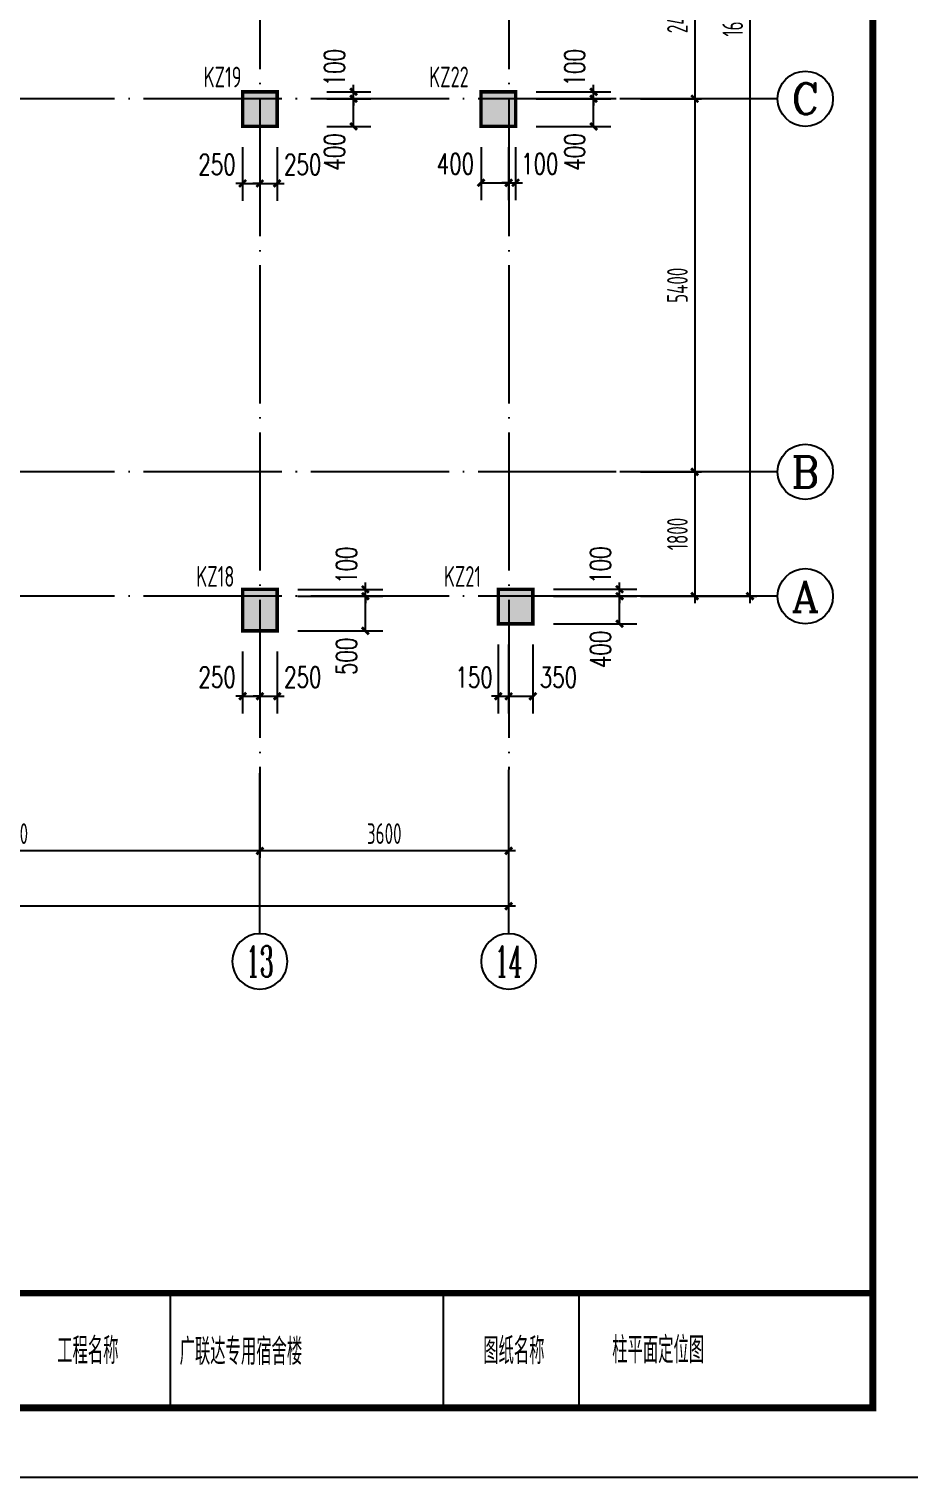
# Model space of a CAD drawing. Extents: x 127019 to 780419, y 327305 to 369305.
# Drawn here: x 292010 to 304744, y 327305 to 348264 of the extents above; entities that cross this region are included whole.
import ezdxf
from ezdxf.enums import TextEntityAlignment as Align

# ---------------------------------------------------------------- set-up
doc = ezdxf.new("R2010")
doc.units = 0
doc.header["$LTSCALE"] = 1000
doc.header["$MEASUREMENT"] = 0
doc.linetypes.add('CONTINOUS', pattern=[0])
doc.linetypes.add('DOTE', pattern=[2.42, 2, -0.2, 0.02, -0.2])
doc.layers.get('0').update_dxf_attribs({"linetype": 'CONTINUOUS'})
doc.layers.get('Defpoints').update_dxf_attribs({"linetype": 'CONTINUOUS'})
for name, color, linetype in [('2106', 2, 'CONTINUOUS'), ('AXIS_TEXT', 7, 'CONTINUOUS'), ('COLU', 7, 'CONTINUOUS'), ('COLUMN', 7, 'CONTINUOUS'), ('DIM', 3, 'CONTINUOUS'), ('DOTE', 8, 'DOTE'), ('PUB_DIM', 3, 'CONTINUOUS'), ('PUB_TITLE', 4, 'CONTINUOUS'), ('文字', 7, 'CONTINUOUS'), ('柱涂实', 54, 'CONTINUOUS'), ('柱编号', 7, 'CONTINUOUS')]:
    doc.layers.add(name, color=color, linetype=linetype)
doc.styles.add('_TCH_DIM_T3', font='SIMPLEX', dxfattribs={"width": 0.705882, "bigfont": 'GBCBIG'})
doc.styles.add('COMPLEX', font='COMPLEX.shx')
doc.styles.get("Standard").update_dxf_attribs({"font": 'gbxwxt.shx', "bigfont": 'gbhzfs.shx'})
doc.styles.add('TSSD_Dimension', font='gbxwxt.shx', dxfattribs={"width": 0.7, "bigfont": 'gbhzfs.shx'})
doc.styles.add('国标仿宋', font='SIMPLEX.shx', dxfattribs={"width": 0.75, "bigfont": 'gbhzfs.shx'})
doc.dimstyles.new('_TCH_ARCH&&100', dxfattribs={"dimtxt": 297.5, "dimasz": 100, "dimexe": 250, "dimexo": 300, "dimgap": 126.25, "dimtad": 1, "dimdec": 0, "dimzin": 0, "dimdsep": 46, "dimtxsty": '_TCH_DIM_T3', "dimblk": 'ARCHTICK', "dimcen": 0.09, "dimclrt": 7, "dimazin": 2, "dimtfac": 1, "dimtdec": 0, "dimtix": 1, "dimtmove": 2, "dimatfit": 3, "dimfxl": 0, "dimtolj": 1, "dimtzin": 0, "dimarcsym": 0})
doc.dimstyles.new('TSSD_100_100', dxfattribs={"dimtxt": 300, "dimasz": 100, "dimexe": 100, "dimexo": 250, "dimgap": 100, "dimtad": 1, "dimdec": 0, "dimzin": 0, "dimdsep": 46, "dimtxsty": 'TSSD_Dimension', "dimblk": 'ARCHTICK', "dimcen": 0, "dimdle": 100, "dimclrt": 7, "dimadec": 0, "dimazin": 0, "dimtfac": 1, "dimtdec": 0, "dimtix": 1, "dimtmove": 2, "dimatfit": 3, "dimfxl": 0, "dimtolj": 1, "dimtzin": 0, "dimarcsym": 0})

# ---------------------------------------------------------------- blocks, each defined once
blk = doc.blocks.new('_ArchTick')
at = {"color": 0, "linetype": 'ByBlock', "const_width": 0.4}
blk.add_lwpolyline([(-0.5, -0.5), (0.5, 0.5)], dxfattribs=at)
blk = doc.blocks.new('*D239')
at = {"layer": 'Defpoints', "color": 0, "transparency": 16777216}
for p in [(300609, 356854), (300609, 340054), (302443, 340054)]:
    blk.add_point(p, dxfattribs=at)
at = {"layer": 'DIM', "color": 0, "lineweight": -2, "transparency": 16777216}
for p, q in [((302443, 356954), (302443, 339954)), ((300859, 356854), (302543, 356854)), ((300859, 340054), (302543, 340054))]:
    blk.add_line(p, q, dxfattribs=at)
at = {"layer": 'DIM', "color": 0, "lineweight": -2, "transparency": 16777216, "xscale": 100, "yscale": 100, "zscale": 100}
for p, rotation in [((302443, 356854), 90), ((302443, 340054), 270)]:
    blk.add_blockref('_ArchTick', p, dxfattribs=dict(at, rotation=rotation))
at = {"layer": 'DIM', "color": 7, "transparency": 16777216, "insert": (302193, 348454), "char_height": 300, "attachment_point": 5, "rotation": 90, "style": 'TSSD_Dimension'}
blk.add_mtext('\\A1;16800', dxfattribs=at)
blk = doc.blocks.new('*D240')
at = {"layer": 'Defpoints', "color": 0, "transparency": 16777216}
for p in [(300609, 341854), (300609, 340054), (301643, 340054)]:
    blk.add_point(p, dxfattribs=at)
at = {"layer": 'DIM', "color": 0, "lineweight": -2, "transparency": 16777216}
for p, q in [((300859, 341854), (301743, 341854)), ((301643, 341954), (301643, 339954)), ((300859, 340054), (301743, 340054))]:
    blk.add_line(p, q, dxfattribs=at)
at = {"layer": 'DIM', "color": 0, "lineweight": -2, "transparency": 16777216, "xscale": 100, "yscale": 100, "zscale": 100}
for p, rotation in [((301643, 341854), 90), ((301643, 340054), 270)]:
    blk.add_blockref('_ArchTick', p, dxfattribs=dict(at, rotation=rotation))
at = {"layer": 'DIM', "color": 7, "transparency": 16777216, "insert": (301393, 340954), "char_height": 300, "attachment_point": 5, "rotation": 90, "style": 'TSSD_Dimension'}
blk.add_mtext('\\A1;1800', dxfattribs=at)
blk = doc.blocks.new('*D241')
at = {"layer": 'Defpoints', "color": 0, "transparency": 16777216}
for p in [(300609, 347254), (300609, 341854), (301643, 341854)]:
    blk.add_point(p, dxfattribs=at)
at = {"layer": 'DIM', "color": 0, "lineweight": -2, "transparency": 16777216}
for p, q in [((301643, 347354), (301643, 341754)), ((300859, 347254), (301743, 347254)), ((300859, 341854), (301743, 341854))]:
    blk.add_line(p, q, dxfattribs=at)
at = {"layer": 'DIM', "color": 0, "lineweight": -2, "transparency": 16777216, "xscale": 100, "yscale": 100, "zscale": 100}
for p, rotation in [((301643, 347254), 90), ((301643, 341854), 270)]:
    blk.add_blockref('_ArchTick', p, dxfattribs=dict(at, rotation=rotation))
at = {"layer": 'DIM', "color": 7, "transparency": 16777216, "insert": (301393, 344554), "char_height": 300, "attachment_point": 5, "rotation": 90, "style": 'TSSD_Dimension'}
blk.add_mtext('\\A1;5400', dxfattribs=at)
blk = doc.blocks.new('*D242')
at = {"layer": 'Defpoints', "color": 0, "transparency": 16777216}
for p in [(300609, 349654), (300609, 347254), (301643, 347254)]:
    blk.add_point(p, dxfattribs=at)
at = {"layer": 'DIM', "color": 0, "lineweight": -2, "transparency": 16777216}
for p, q in [((300859, 349654), (301743, 349654)), ((301643, 349754), (301643, 347154)), ((300859, 347254), (301743, 347254))]:
    blk.add_line(p, q, dxfattribs=at)
at = {"layer": 'DIM', "color": 0, "lineweight": -2, "transparency": 16777216, "xscale": 100, "yscale": 100, "zscale": 100}
for p, rotation in [((301643, 349654), 90), ((301643, 347254), 270)]:
    blk.add_blockref('_ArchTick', p, dxfattribs=dict(at, rotation=rotation))
at = {"layer": 'DIM', "color": 7, "transparency": 16777216, "insert": (301393, 348454), "char_height": 300, "attachment_point": 5, "rotation": 90, "style": 'TSSD_Dimension'}
blk.add_mtext('\\A1;2400', dxfattribs=at)
blk = doc.blocks.new('_axiso')
blk.add_circle((0, 0), 0.5)
at = {"layer": 'AXIS_TEXT', "style": 'COMPLEX', "width": 1.041667}
blk.add_attdef('A', text='', height=0.56, dxfattribs=at).set_placement((-0.25, -0.28), (0.25, -0.28), align=Align.FIT)
blk = doc.blocks.new('*D246')
at = {"layer": 'Defpoints', "color": 0, "transparency": 16777216}
for p in [(295351, 337793), (298951, 337793), (295351, 336368)]:
    blk.add_point(p, dxfattribs=at)
at = {"layer": 'DIM', "color": 0, "lineweight": -2, "transparency": 16777216}
for p, q in [((295351, 337543), (295351, 336268)), ((298951, 337543), (298951, 336268)), ((299051, 336368), (295251, 336368))]:
    blk.add_line(p, q, dxfattribs=at)
at = {"layer": 'DIM', "color": 0, "lineweight": -2, "transparency": 16777216, "xscale": 100, "yscale": 100, "zscale": 100, "rotation": 180}
blk.add_blockref('_ArchTick', (295351, 336368), dxfattribs=at)
at = {"layer": 'DIM', "color": 0, "lineweight": -2, "transparency": 16777216, "xscale": 100, "yscale": 100, "zscale": 100}
blk.add_blockref('_ArchTick', (298951, 336368), dxfattribs=at)
at = {"layer": 'DIM', "color": 7, "transparency": 16777216, "insert": (297151, 336618), "char_height": 300, "attachment_point": 5, "style": 'TSSD_Dimension'}
blk.add_mtext('\\A1;3600', dxfattribs=at)
blk = doc.blocks.new('*D263')
at = {"layer": 'Defpoints', "color": 0, "transparency": 16777216}
for p in [(252151, 337793), (298951, 337793), (252151, 335568)]:
    blk.add_point(p, dxfattribs=at)
at = {"layer": 'DIM', "color": 0, "lineweight": -2, "transparency": 16777216}
for p, q in [((252151, 337543), (252151, 335468)), ((298951, 337543), (298951, 335468)), ((299051, 335568), (252051, 335568))]:
    blk.add_line(p, q, dxfattribs=at)
at = {"layer": 'DIM', "color": 0, "lineweight": -2, "transparency": 16777216, "xscale": 100, "yscale": 100, "zscale": 100, "rotation": 180.0000000000003}
blk.add_blockref('_ArchTick', (252151, 335568), dxfattribs=at)
at = {"layer": 'DIM', "color": 0, "lineweight": -2, "transparency": 16777216, "xscale": 100, "yscale": 100, "zscale": 100}
blk.add_blockref('_ArchTick', (298951, 335568), dxfattribs=at)
at = {"layer": 'DIM', "color": 7, "transparency": 16777216, "insert": (275551, 335818), "char_height": 300, "attachment_point": 5, "style": 'TSSD_Dimension'}
blk.add_mtext('\\A1;46800', dxfattribs=at)
blk = doc.blocks.new('*D269')
at = {"layer": 'Defpoints', "color": 0, "transparency": 16777216}
for p in [(288151, 337793), (295351, 337793), (288151, 336368)]:
    blk.add_point(p, dxfattribs=at)
at = {"layer": 'DIM', "color": 0, "lineweight": -2, "transparency": 16777216}
for p, q in [((288151, 337543), (288151, 336268)), ((295351, 337543), (295351, 336268)), ((295451, 336368), (288051, 336368))]:
    blk.add_line(p, q, dxfattribs=at)
at = {"layer": 'DIM', "color": 0, "lineweight": -2, "transparency": 16777216, "xscale": 100, "yscale": 100, "zscale": 100, "rotation": 180}
blk.add_blockref('_ArchTick', (288151, 336368), dxfattribs=at)
at = {"layer": 'DIM', "color": 0, "lineweight": -2, "transparency": 16777216, "xscale": 100, "yscale": 100, "zscale": 100}
blk.add_blockref('_ArchTick', (295351, 336368), dxfattribs=at)
at = {"layer": 'DIM', "color": 7, "transparency": 16777216, "insert": (291751, 336618), "char_height": 300, "attachment_point": 5, "style": 'TSSD_Dimension'}
blk.add_mtext('\\A1;7200', dxfattribs=at)
blk = doc.blocks.new('A$C5E704440')
at = {"layer": '2106', "color": 8}
for points in [[(43450, -9500), (42950, -9500), (43450, -10000), (42950, -10000)], [(46900, -9500), (46400, -9500), (46900, -10000), (46400, -10000)], [(43450, -16700), (42950, -16700), (43450, -17300), (42950, -17300)], [(47150, -16700), (46650, -16700), (47150, -17200), (46650, -17200)]]:
    blk.add_solid(points, dxfattribs=at)
at = {"layer": 'COLUMN'}
for points in [[(42950, -10000), (43450, -10000), (43450, -9500), (42950, -9500)], [(46400, -10000), (46900, -10000), (46900, -9500), (46400, -9500)], [(43450, -17300), (42950, -17300), (42950, -16700), (43450, -16700)], [(47150, -17200), (46650, -17200), (46650, -16700), (47150, -16700)]]:
    blk.add_lwpolyline(points, close=True, dxfattribs=at)
blk = doc.blocks.new('*D628')
at = {"layer": 'Defpoints', "color": 0, "linetype": 'CONTINOUS', "transparency": 16777216}
for p in [(299301, 340054), (300556, 340054), (299301, 339654)]:
    blk.add_point(p, dxfattribs=at)
at = {"layer": 'PUB_DIM', "color": 0, "linetype": 'CONTINOUS', "lineweight": -2, "transparency": 16777216}
for p, q in [((299601, 340054), (300806, 340054)), ((300556, 339654), (300556, 340054)), ((299601, 339654), (300806, 339654))]:
    blk.add_line(p, q, dxfattribs=at)
at = {"layer": 'PUB_DIM', "color": 0, "linetype": 'CONTINOUS', "lineweight": -2, "transparency": 16777216, "xscale": 100, "yscale": 100, "zscale": 100}
for p, rotation in [((300556, 340054), 90), ((300556, 339654), 270)]:
    blk.add_blockref('_ArchTick', p, dxfattribs=dict(at, rotation=rotation))
at = {"layer": 'PUB_DIM', "color": 7, "linetype": 'CONTINOUS', "transparency": 16777216, "insert": (300281, 339284), "char_height": 297.5, "attachment_point": 5, "rotation": 90, "style": '_TCH_DIM_T3'}
blk.add_mtext('\\A1;400', dxfattribs=at)
blk = doc.blocks.new('*D629')
at = {"layer": 'Defpoints', "color": 0, "linetype": 'CONTINOUS', "transparency": 16777216}
for p in [(299301, 340154), (299301, 340054), (300556, 340154)]:
    blk.add_point(p, dxfattribs=at)
at = {"layer": 'PUB_DIM', "color": 0, "linetype": 'CONTINOUS', "lineweight": -2, "transparency": 16777216}
for p, q in [((300556, 340154), (300556, 340254)), ((299601, 340154), (300806, 340154)), ((299601, 340054), (300806, 340054)), ((300556, 340054), (300556, 340154)), ((300556, 340054), (300556, 339954))]:
    blk.add_line(p, q, dxfattribs=at)
at = {"layer": 'PUB_DIM', "color": 0, "linetype": 'CONTINOUS', "lineweight": -2, "transparency": 16777216, "xscale": 100, "yscale": 100, "zscale": 100}
for p, rotation in [((300556, 340154), 270), ((300556, 340054), 90)]:
    blk.add_blockref('_ArchTick', p, dxfattribs=dict(at, rotation=rotation))
at = {"layer": 'PUB_DIM', "color": 7, "linetype": 'CONTINOUS', "transparency": 16777216, "insert": (300281, 340504), "char_height": 297.5, "attachment_point": 5, "rotation": 90, "style": '_TCH_DIM_T3'}
blk.add_mtext('\\A1;100', dxfattribs=at)
blk = doc.blocks.new('*D630')
at = {"layer": 'Defpoints', "color": 0, "linetype": 'CONTINOUS', "transparency": 16777216}
for p in [(298951, 339654), (299301, 339654), (299301, 338605)]:
    blk.add_point(p, dxfattribs=at)
at = {"layer": 'PUB_DIM', "color": 0, "linetype": 'CONTINOUS', "lineweight": -2, "transparency": 16777216}
for p, q in [((298951, 339354), (298951, 338355)), ((299301, 339354), (299301, 338355)), ((298951, 338605), (299301, 338605))]:
    blk.add_line(p, q, dxfattribs=at)
at = {"layer": 'PUB_DIM', "color": 0, "linetype": 'CONTINOUS', "lineweight": -2, "transparency": 16777216, "xscale": 100, "yscale": 100, "zscale": 100, "rotation": 180}
blk.add_blockref('_ArchTick', (298951, 338605), dxfattribs=at)
at = {"layer": 'PUB_DIM', "color": 0, "linetype": 'CONTINOUS', "lineweight": -2, "transparency": 16777216, "xscale": 100, "yscale": 100, "zscale": 100}
blk.add_blockref('_ArchTick', (299301, 338605), dxfattribs=at)
at = {"layer": 'PUB_DIM', "color": 7, "linetype": 'CONTINOUS', "transparency": 16777216, "insert": (299671, 338880), "char_height": 297.5, "attachment_point": 5, "style": '_TCH_DIM_T3'}
blk.add_mtext('\\A1;350', dxfattribs=at)
blk = doc.blocks.new('*D631')
at = {"layer": 'Defpoints', "color": 0, "linetype": 'CONTINOUS', "transparency": 16777216}
for p in [(298801, 339654), (298951, 339654), (298951, 338605)]:
    blk.add_point(p, dxfattribs=at)
at = {"layer": 'PUB_DIM', "color": 0, "linetype": 'CONTINOUS', "lineweight": -2, "transparency": 16777216}
for p, q in [((298801, 339354), (298801, 338355)), ((298951, 339354), (298951, 338355)), ((298801, 338605), (298701, 338605)), ((298801, 338605), (298951, 338605)), ((298951, 338605), (299051, 338605))]:
    blk.add_line(p, q, dxfattribs=at)
at = {"layer": 'PUB_DIM', "color": 0, "linetype": 'CONTINOUS', "lineweight": -2, "transparency": 16777216, "xscale": 100, "yscale": 100, "zscale": 100}
blk.add_blockref('_ArchTick', (298801, 338605), dxfattribs=at)
at = {"layer": 'PUB_DIM', "color": 0, "linetype": 'CONTINOUS', "lineweight": -2, "transparency": 16777216, "xscale": 100, "yscale": 100, "zscale": 100, "rotation": 180}
blk.add_blockref('_ArchTick', (298951, 338605), dxfattribs=at)
at = {"layer": 'PUB_DIM', "color": 7, "linetype": 'CONTINOUS', "transparency": 16777216, "insert": (298451, 338880), "char_height": 297.5, "attachment_point": 5, "style": '_TCH_DIM_T3'}
blk.add_mtext('\\A1;150', dxfattribs=at)
blk = doc.blocks.new('*D632')
at = {"layer": 'Defpoints', "color": 0, "linetype": 'CONTINOUS', "transparency": 16777216}
for p in [(295602, 340154), (295602, 340054), (296878, 340153)]:
    blk.add_point(p, dxfattribs=at)
at = {"layer": 'PUB_DIM', "color": 0, "linetype": 'CONTINOUS', "lineweight": -2, "transparency": 16777216}
for p, q in [((296878, 340153), (296878, 340253)), ((295902, 340153), (297128, 340153)), ((295902, 340053), (297128, 340053)), ((296878, 340053), (296878, 340153)), ((296878, 340053), (296878, 339953))]:
    blk.add_line(p, q, dxfattribs=at)
at = {"layer": 'PUB_DIM', "color": 0, "linetype": 'CONTINOUS', "lineweight": -2, "transparency": 16777216, "xscale": 100, "yscale": 100, "zscale": 100}
for p, rotation in [((296878, 340153), 269.9638937365683), ((296878, 340053), 89.96389373656834)]:
    blk.add_blockref('_ArchTick', p, dxfattribs=dict(at, rotation=rotation))
at = {"layer": 'PUB_DIM', "color": 7, "linetype": 'CONTINOUS', "transparency": 16777216, "insert": (296604, 340503), "char_height": 297.5, "attachment_point": 5, "rotation": 89.9639, "style": '_TCH_DIM_T3'}
blk.add_mtext('\\A1;100', dxfattribs=at)
blk = doc.blocks.new('*D633')
at = {"layer": 'Defpoints', "color": 0, "linetype": 'CONTINOUS', "transparency": 16777216}
for p in [(295602, 340054), (296878, 340053), (295601, 339554)]:
    blk.add_point(p, dxfattribs=at)
at = {"layer": 'PUB_DIM', "color": 0, "linetype": 'CONTINOUS', "lineweight": -2, "transparency": 16777216}
for p, q in [((295902, 340053), (297128, 340053)), ((296878, 339553), (296878, 340053)), ((295901, 339553), (297128, 339553))]:
    blk.add_line(p, q, dxfattribs=at)
at = {"layer": 'PUB_DIM', "color": 0, "linetype": 'CONTINOUS', "lineweight": -2, "transparency": 16777216, "xscale": 100, "yscale": 100, "zscale": 100}
for p, rotation in [((296878, 340053), 89.96389373658486), ((296878, 339553), 269.9638937365849)]:
    blk.add_blockref('_ArchTick', p, dxfattribs=dict(at, rotation=rotation))
at = {"layer": 'PUB_DIM', "color": 7, "linetype": 'CONTINOUS', "transparency": 16777216, "insert": (296603, 339183), "char_height": 297.5, "attachment_point": 5, "rotation": 89.9639, "style": '_TCH_DIM_T3'}
blk.add_mtext('\\A1;500', dxfattribs=at)
blk = doc.blocks.new('*D634')
at = {"layer": 'Defpoints', "color": 0, "linetype": 'CONTINOUS', "transparency": 16777216}
for p in [(295352, 339554), (295602, 339554), (295602, 338607)]:
    blk.add_point(p, dxfattribs=at)
at = {"layer": 'PUB_DIM', "color": 0, "linetype": 'CONTINOUS', "lineweight": -2, "transparency": 16777216}
for p, q in [((295352, 339254), (295352, 338357)), ((295602, 339254), (295602, 338357)), ((295352, 338607), (295252, 338607)), ((295352, 338607), (295602, 338607)), ((295602, 338607), (295702, 338607))]:
    blk.add_line(p, q, dxfattribs=at)
at = {"layer": 'PUB_DIM', "color": 0, "linetype": 'CONTINOUS', "lineweight": -2, "transparency": 16777216, "xscale": 100, "yscale": 100, "zscale": 100}
blk.add_blockref('_ArchTick', (295352, 338607), dxfattribs=at)
at = {"layer": 'PUB_DIM', "color": 0, "linetype": 'CONTINOUS', "lineweight": -2, "transparency": 16777216, "xscale": 100, "yscale": 100, "zscale": 100, "rotation": 180}
blk.add_blockref('_ArchTick', (295602, 338607), dxfattribs=at)
at = {"layer": 'PUB_DIM', "color": 7, "linetype": 'CONTINOUS', "transparency": 16777216, "insert": (295972, 338882), "char_height": 297.5, "attachment_point": 5, "style": '_TCH_DIM_T3'}
blk.add_mtext('\\A1;250', dxfattribs=at)
blk = doc.blocks.new('*D635')
at = {"layer": 'Defpoints', "color": 0, "linetype": 'CONTINOUS', "transparency": 16777216}
for p in [(295102, 339554), (295352, 339554), (295352, 338607)]:
    blk.add_point(p, dxfattribs=at)
at = {"layer": 'PUB_DIM', "color": 0, "linetype": 'CONTINOUS', "lineweight": -2, "transparency": 16777216}
for p, q in [((295102, 339254), (295102, 338357)), ((295352, 339254), (295352, 338357)), ((295102, 338607), (295002, 338607)), ((295102, 338607), (295352, 338607)), ((295352, 338607), (295452, 338607))]:
    blk.add_line(p, q, dxfattribs=at)
at = {"layer": 'PUB_DIM', "color": 0, "linetype": 'CONTINOUS', "lineweight": -2, "transparency": 16777216, "xscale": 100, "yscale": 100, "zscale": 100}
blk.add_blockref('_ArchTick', (295102, 338607), dxfattribs=at)
at = {"layer": 'PUB_DIM', "color": 0, "linetype": 'CONTINOUS', "lineweight": -2, "transparency": 16777216, "xscale": 100, "yscale": 100, "zscale": 100, "rotation": 180}
blk.add_blockref('_ArchTick', (295352, 338607), dxfattribs=at)
at = {"layer": 'PUB_DIM', "color": 7, "linetype": 'CONTINOUS', "transparency": 16777216, "insert": (294732, 338882), "char_height": 297.5, "attachment_point": 5, "style": '_TCH_DIM_T3'}
blk.add_mtext('\\A1;250', dxfattribs=at)
blk = doc.blocks.new('*D660')
at = {"layer": 'Defpoints', "color": 0, "linetype": 'CONTINOUS', "transparency": 16777216}
for p in [(299051, 347254), (300181, 347254), (299051, 346853)]:
    blk.add_point(p, dxfattribs=at)
at = {"layer": 'PUB_DIM', "color": 0, "linetype": 'CONTINOUS', "lineweight": -2, "transparency": 16777216}
for p, q in [((299351, 347254), (300431, 347254)), ((300181, 346853), (300181, 347254)), ((299351, 346853), (300431, 346853))]:
    blk.add_line(p, q, dxfattribs=at)
at = {"layer": 'PUB_DIM', "color": 0, "linetype": 'CONTINOUS', "lineweight": -2, "transparency": 16777216, "xscale": 100, "yscale": 100, "zscale": 100}
for p, rotation in [((300181, 347254), 90), ((300181, 346853), 270)]:
    blk.add_blockref('_ArchTick', p, dxfattribs=dict(at, rotation=rotation))
at = {"layer": 'PUB_DIM', "color": 7, "linetype": 'CONTINOUS', "transparency": 16777216, "insert": (299906, 346483), "char_height": 297.5, "attachment_point": 5, "rotation": 90, "style": '_TCH_DIM_T3'}
blk.add_mtext('\\A1;400', dxfattribs=at)
blk = doc.blocks.new('*D661')
at = {"layer": 'Defpoints', "color": 0, "linetype": 'CONTINOUS', "transparency": 16777216}
for p in [(299051, 347353), (300181, 347353), (299051, 347254)]:
    blk.add_point(p, dxfattribs=at)
at = {"layer": 'PUB_DIM', "color": 0, "linetype": 'CONTINOUS', "lineweight": -2, "transparency": 16777216}
for p, q in [((299351, 347353), (300431, 347353)), ((300181, 347353), (300181, 347453)), ((300181, 347254), (300181, 347353)), ((299351, 347254), (300431, 347254)), ((300181, 347254), (300181, 347154))]:
    blk.add_line(p, q, dxfattribs=at)
at = {"layer": 'PUB_DIM', "color": 0, "linetype": 'CONTINOUS', "lineweight": -2, "transparency": 16777216, "xscale": 100, "yscale": 100, "zscale": 100}
for p, rotation in [((300181, 347353), 270), ((300181, 347254), 90)]:
    blk.add_blockref('_ArchTick', p, dxfattribs=dict(at, rotation=rotation))
at = {"layer": 'PUB_DIM', "color": 7, "linetype": 'CONTINOUS', "transparency": 16777216, "insert": (299906, 347703), "char_height": 297.5, "attachment_point": 5, "rotation": 90, "style": '_TCH_DIM_T3'}
blk.add_mtext('\\A1;100', dxfattribs=at)
blk = doc.blocks.new('*D662')
at = {"layer": 'Defpoints', "color": 0, "linetype": 'CONTINOUS', "transparency": 16777216}
for p in [(298951, 346853), (299051, 346853), (299051, 346038)]:
    blk.add_point(p, dxfattribs=at)
at = {"layer": 'PUB_DIM', "color": 0, "linetype": 'CONTINOUS', "lineweight": -2, "transparency": 16777216}
for p, q in [((298951, 346553), (298951, 345788)), ((299051, 346553), (299051, 345788)), ((298951, 346038), (298851, 346038)), ((298951, 346038), (299051, 346038)), ((299051, 346038), (299151, 346038))]:
    blk.add_line(p, q, dxfattribs=at)
at = {"layer": 'PUB_DIM', "color": 0, "linetype": 'CONTINOUS', "lineweight": -2, "transparency": 16777216, "xscale": 100, "yscale": 100, "zscale": 100}
blk.add_blockref('_ArchTick', (298951, 346038), dxfattribs=at)
at = {"layer": 'PUB_DIM', "color": 0, "linetype": 'CONTINOUS', "lineweight": -2, "transparency": 16777216, "xscale": 100, "yscale": 100, "zscale": 100, "rotation": 180}
blk.add_blockref('_ArchTick', (299051, 346038), dxfattribs=at)
at = {"layer": 'PUB_DIM', "color": 7, "linetype": 'CONTINOUS', "transparency": 16777216, "insert": (299401, 346313), "char_height": 297.5, "attachment_point": 5, "style": '_TCH_DIM_T3'}
blk.add_mtext('\\A1;100', dxfattribs=at)
blk = doc.blocks.new('*D663')
at = {"layer": 'Defpoints', "color": 0, "linetype": 'CONTINOUS', "transparency": 16777216}
for p in [(298551, 346853), (298951, 346853), (298951, 346038)]:
    blk.add_point(p, dxfattribs=at)
at = {"layer": 'PUB_DIM', "color": 0, "linetype": 'CONTINOUS', "lineweight": -2, "transparency": 16777216}
for p, q in [((298551, 346553), (298551, 345788)), ((298951, 346553), (298951, 345788)), ((298551, 346038), (298951, 346038))]:
    blk.add_line(p, q, dxfattribs=at)
at = {"layer": 'PUB_DIM', "color": 0, "linetype": 'CONTINOUS', "lineweight": -2, "transparency": 16777216, "xscale": 100, "yscale": 100, "zscale": 100, "rotation": 180}
blk.add_blockref('_ArchTick', (298551, 346038), dxfattribs=at)
at = {"layer": 'PUB_DIM', "color": 0, "linetype": 'CONTINOUS', "lineweight": -2, "transparency": 16777216, "xscale": 100, "yscale": 100, "zscale": 100}
blk.add_blockref('_ArchTick', (298951, 346038), dxfattribs=at)
at = {"layer": 'PUB_DIM', "color": 7, "linetype": 'CONTINOUS', "transparency": 16777216, "insert": (298181, 346313), "char_height": 297.5, "attachment_point": 5, "style": '_TCH_DIM_T3'}
blk.add_mtext('\\A1;400', dxfattribs=at)
blk = doc.blocks.new('*D672')
at = {"layer": 'Defpoints', "color": 0, "linetype": 'CONTINOUS', "transparency": 16777216}
for p in [(296018, 347254), (296707, 347254), (296018, 346854)]:
    blk.add_point(p, dxfattribs=at)
at = {"layer": 'PUB_DIM', "color": 0, "linetype": 'CONTINOUS', "lineweight": -2, "transparency": 16777216}
for p, q in [((296318, 347254), (296957, 347254)), ((296707, 346854), (296707, 347254)), ((296318, 346854), (296957, 346854))]:
    blk.add_line(p, q, dxfattribs=at)
at = {"layer": 'PUB_DIM', "color": 0, "linetype": 'CONTINOUS', "lineweight": -2, "transparency": 16777216, "xscale": 100, "yscale": 100, "zscale": 100}
for p, rotation in [((296707, 347254), 90), ((296707, 346854), 270)]:
    blk.add_blockref('_ArchTick', p, dxfattribs=dict(at, rotation=rotation))
at = {"layer": 'PUB_DIM', "color": 7, "linetype": 'CONTINOUS', "transparency": 16777216, "insert": (296432, 346484), "char_height": 297.5, "attachment_point": 5, "rotation": 90, "style": '_TCH_DIM_T3'}
blk.add_mtext('\\A1;400', dxfattribs=at)
blk = doc.blocks.new('*D673')
at = {"layer": 'Defpoints', "color": 0, "linetype": 'CONTINOUS', "transparency": 16777216}
for p in [(296018, 347354), (296707, 347354), (296018, 347254)]:
    blk.add_point(p, dxfattribs=at)
at = {"layer": 'PUB_DIM', "color": 0, "linetype": 'CONTINOUS', "lineweight": -2, "transparency": 16777216}
for p, q in [((296318, 347354), (296957, 347354)), ((296707, 347354), (296707, 347454)), ((296707, 347254), (296707, 347354)), ((296318, 347254), (296957, 347254)), ((296707, 347254), (296707, 347154))]:
    blk.add_line(p, q, dxfattribs=at)
at = {"layer": 'PUB_DIM', "color": 0, "linetype": 'CONTINOUS', "lineweight": -2, "transparency": 16777216, "xscale": 100, "yscale": 100, "zscale": 100}
for p, rotation in [((296707, 347354), 270), ((296707, 347254), 90)]:
    blk.add_blockref('_ArchTick', p, dxfattribs=dict(at, rotation=rotation))
at = {"layer": 'PUB_DIM', "color": 7, "linetype": 'CONTINOUS', "transparency": 16777216, "insert": (296432, 347704), "char_height": 297.5, "attachment_point": 5, "rotation": 90, "style": '_TCH_DIM_T3'}
blk.add_mtext('\\A1;100', dxfattribs=at)
blk = doc.blocks.new('*D674')
at = {"layer": 'Defpoints', "color": 0, "linetype": 'CONTINOUS', "transparency": 16777216}
for p in [(295351, 346854), (295601, 346854), (295601, 346028)]:
    blk.add_point(p, dxfattribs=at)
at = {"layer": 'PUB_DIM', "color": 0, "linetype": 'CONTINOUS', "lineweight": -2, "transparency": 16777216}
for p, q in [((295351, 346554), (295351, 345778)), ((295601, 346554), (295601, 345778)), ((295351, 346028), (295251, 346028)), ((295351, 346028), (295601, 346028)), ((295601, 346028), (295701, 346028))]:
    blk.add_line(p, q, dxfattribs=at)
at = {"layer": 'PUB_DIM', "color": 0, "linetype": 'CONTINOUS', "lineweight": -2, "transparency": 16777216, "xscale": 100, "yscale": 100, "zscale": 100}
blk.add_blockref('_ArchTick', (295351, 346028), dxfattribs=at)
at = {"layer": 'PUB_DIM', "color": 0, "linetype": 'CONTINOUS', "lineweight": -2, "transparency": 16777216, "xscale": 100, "yscale": 100, "zscale": 100, "rotation": 180}
blk.add_blockref('_ArchTick', (295601, 346028), dxfattribs=at)
at = {"layer": 'PUB_DIM', "color": 7, "linetype": 'CONTINOUS', "transparency": 16777216, "insert": (295971, 346303), "char_height": 297.5, "attachment_point": 5, "style": '_TCH_DIM_T3'}
blk.add_mtext('\\A1;250', dxfattribs=at)
blk = doc.blocks.new('*D675')
at = {"layer": 'Defpoints', "color": 0, "linetype": 'CONTINOUS', "transparency": 16777216}
for p in [(295101, 346854), (295351, 346854), (295351, 346028)]:
    blk.add_point(p, dxfattribs=at)
at = {"layer": 'PUB_DIM', "color": 0, "linetype": 'CONTINOUS', "lineweight": -2, "transparency": 16777216}
for p, q in [((295101, 346554), (295101, 345778)), ((295351, 346554), (295351, 345778)), ((295101, 346028), (295001, 346028)), ((295101, 346028), (295351, 346028)), ((295351, 346028), (295451, 346028))]:
    blk.add_line(p, q, dxfattribs=at)
at = {"layer": 'PUB_DIM', "color": 0, "linetype": 'CONTINOUS', "lineweight": -2, "transparency": 16777216, "xscale": 100, "yscale": 100, "zscale": 100}
blk.add_blockref('_ArchTick', (295101, 346028), dxfattribs=at)
at = {"layer": 'PUB_DIM', "color": 0, "linetype": 'CONTINOUS', "lineweight": -2, "transparency": 16777216, "xscale": 100, "yscale": 100, "zscale": 100, "rotation": 180}
blk.add_blockref('_ArchTick', (295351, 346028), dxfattribs=at)
at = {"layer": 'PUB_DIM', "color": 7, "linetype": 'CONTINOUS', "transparency": 16777216, "insert": (294731, 346303), "char_height": 297.5, "attachment_point": 5, "style": '_TCH_DIM_T3'}
blk.add_mtext('\\A1;250', dxfattribs=at)

msp = doc.modelspace()

# ---------------------------------------------------------------- linework, layer by layer
at = {"layer": 'COLU', "const_width": 50}
for points in [[(295101.2, 347353.6), (295601.2, 347353.6), (295601.2, 346853.6), (295101.2, 346853.6)], [(298551.2, 347353.3), (299051.2, 347353.3), (299051.2, 346853.3), (298551.2, 346853.3)], [(298551.2, 347353.3), (299051.2, 347353.3), (299051.2, 346853.3), (298551.2, 346853.3)], [(295100.9, 340153.6), (295600.9, 340153.6), (295600.9, 339553.6), (295100.9, 339553.6)], [(298800.9, 340153.6), (299300.9, 340153.6), (299300.9, 339653.6), (298800.9, 339653.6)]]:
    msp.add_lwpolyline(points, close=True, dxfattribs=at)
at = {"layer": 'DIM'}
for p, q in [((302843.4, 347253.6), (300558.5, 347253.6)), ((302843.4, 341853.6), (300558.5, 341853.6)), ((302843.4, 340053.6), (300558.5, 340053.6)), ((295351.2, 335168.4), (295351.2, 337493.4)), ((298951.2, 335168.4), (298951.2, 337493.4))]:
    msp.add_line(p, q, dxfattribs=at)
at = {"layer": 'DOTE'}
for p, q in [((295351.2, 359363.8), (295351.2, 337543.4)), ((298951.2, 359363.8), (298951.2, 337543.4)), ((300508.5, 347253.6), (250904.9, 347253.6)), ((300508.5, 341853.6), (250904.9, 341853.6)), ((300508.5, 340053.6), (250904.9, 340053.6))]:
    msp.add_line(p, q, dxfattribs=at)
at = {"layer": 'PUB_TITLE'}
msp.add_lwpolyline([(245819.2, 327305.3), (305219.2, 327305.3), (305219.2, 369305.3), (245819.2, 369305.3)], close=True, dxfattribs=at)
at = {"layer": 'PUB_TITLE', "const_width": 100}
msp.add_lwpolyline([(246819.2, 328305.3), (304219.2, 328305.3), (304219.2, 368305.3), (246819.2, 368305.3)], close=True, dxfattribs=at)
at = {"layer": '文字'}
for p, q in [((294055.4, 329968.5), (294055.4, 328305.3)), ((298001.4, 329968.5), (298001.4, 328305.3)), ((299965.7, 329968.5), (299965.7, 328305.3))]:
    msp.add_line(p, q, dxfattribs=at)
at = {"layer": '文字', "const_width": 92.4}
msp.add_lwpolyline([(287564.7, 329968.5), (287564.7, 328305.3), (304219.2, 328305.3), (304219.2, 329968.5)], close=True, dxfattribs=at)

# ---------------------------------------------------------------- block references
at = {"layer": 'DIM'}
ref = msp.add_blockref('_axiso', (303243.4, 347253.6), dxfattribs=dict(at, xscale=800, yscale=800, zscale=800))
ref.add_attrib('A', 'C', dxfattribs={"layer": 'AXIS_TEXT', "height": 448, "style": 'COMPLEX', "width": 1.25}).set_placement((303043.4, 347029.6), (303443.4, 347029.6), align=Align.FIT)
ref = msp.add_blockref('_axiso', (303243.4, 341853.6), dxfattribs=dict(at, xscale=800, yscale=800, zscale=800))
ref.add_attrib('A', 'B', dxfattribs={"layer": 'AXIS_TEXT', "height": 448, "style": 'COMPLEX', "width": 1.102941}).set_placement((303043.4, 341629.6), (303443.4, 341629.6), align=Align.FIT)
at = {"layer": 'DIM', "xscale": 800, "yscale": 800, "zscale": 800}
msp.add_blockref('_axiso', (303243.4, 340053.6), dxfattribs=at).add_auto_attribs({'A': 'A'})
at = {"layer": 'DIM'}
ref = msp.add_blockref('_axiso', (295351.2, 334768.4), dxfattribs=dict(at, xscale=-800, yscale=800, zscale=800, rotation=180))
ref.add_attrib('A', '13', dxfattribs={"layer": 'AXIS_TEXT', "height": 448, "style": 'COMPLEX', "width": 0.646552}).set_placement((295151.2, 334544.4), (295551.2, 334544.4), align=Align.FIT)
ref = msp.add_blockref('_axiso', (298951.2, 334768.4), dxfattribs=dict(at, xscale=-800, yscale=800, zscale=800, rotation=180))
ref.add_attrib('A', '14', dxfattribs={"layer": 'AXIS_TEXT', "height": 448, "style": 'COMPLEX', "width": 0.604839}).set_placement((298751.2, 334544.4), (299151.2, 334544.4), align=Align.FIT)
at = {"layer": '柱涂实', "color": 7, "linetype": 'CONTINOUS'}
msp.add_blockref('A$C5E704440', (252151.2, 356853.6), dxfattribs=at)

# ---------------------------------------------------------------- texts
at = {"layer": '文字', "style": '国标仿宋', "width": 0.8}
for s, p in [('工程名称', (292862.5, 328940.5)), ('图纸名称', (299026.5, 328939))]:
    msp.add_text(s, height=385, dxfattribs=at).set_placement(p, align=Align.CENTER)
for s, p in [('广联达专用宿舍楼', (294189.7, 328928.3)), ('柱平面定位图', (300449.4, 328951.4))]:
    msp.add_text(s, height=385, dxfattribs=at).set_placement(p)
at = {"layer": '柱编号', "width": 0.75}
for s, p in [('KZ19', (294538.2, 347418.5)), ('KZ22', (297801.6, 347419.5)), ('KZ18', (294431.2, 340190.2)), ('KZ21', (298014.4, 340190.2))]:
    msp.add_text(s, height=300, dxfattribs=at).set_placement(p)

# ---------------------------------------------------------------- dimensions: what is measured, and where the dimension line sits
at = {"layer": 'DIM'}
for p1, p2, distance, picture, middle in [((300609.4, 356853.6), (300609.4, 340053.6), 1834, '*D239', (302193.4, 348453.6)), ((298951.2, 337793.4), (252151.2, 337793.4), 2225, '*D263', (275551.2, 335818.4)), ((298951.2, 337793.4), (295351.2, 337793.4), 1425, '*D246', (297151.2, 336618.4))]:
    dim = msp.add_aligned_dim(p1=p1, p2=p2, distance=distance, dimstyle='TSSD_100_100', dxfattribs=at)
    dim.commit()
    dim.dimension.update_dxf_attribs({"geometry": picture, "text_midpoint": middle})
for base, p1, p2, picture, middle in [((301643.4, 347253.6), (300609.4, 349653.6), (300609.4, 347253.6), '*D242', (301393.4, 348453.6)), ((301643.4, 341853.6), (300609.4, 347253.6), (300609.4, 341853.6), '*D241', (301393.4, 344553.6)), ((301643.4, 340053.6), (300609.4, 341853.6), (300609.4, 340053.6), '*D240', (301393.4, 340953.6))]:
    dim = msp.add_linear_dim(base=base, p1=p1, p2=p2, angle=90, dimstyle='TSSD_100_100', dxfattribs=at)
    dim.commit()
    dim.dimension.update_dxf_attribs({"geometry": picture, "text_midpoint": middle})
dim = msp.add_linear_dim(base=(288151.2, 336368.4), p1=(295351.2, 337793.4), p2=(288151.2, 337793.4), dimstyle='TSSD_100_100', dxfattribs=at)
dim.commit()
dim.dimension.update_dxf_attribs({"geometry": '*D269', "text_midpoint": (291751.2, 336618.4)})
at = {"layer": 'PUB_DIM', "linetype": 'CONTINOUS'}
for base, p1, p2, angle, picture, middle in [((296707.2, 347353.6), (296018.5, 347253.6), (296018.5, 347353.6), 90, '*D673', (296432.2, 347703.6)), ((300180.5, 347353.3), (299051.2, 347253.6), (299051.2, 347353.3), 90, '*D661', (299905.5, 347703.3)), ((296707.2, 347253.6), (296018.5, 346853.6), (296018.5, 347253.6), 90, '*D672', (296432.2, 346483.6)), ((300180.5, 347253.6), (299051.2, 346853.3), (299051.2, 347253.6), 90, '*D660', (299905.5, 346483.3)), ((295351.2, 346028.5), (295101.2, 346853.6), (295351.2, 346853.6), 360, '*D675', (294731.2, 346303.5)), ((295601.2, 346028.5), (295351.2, 346853.6), (295601.2, 346853.6), 360, '*D674', (295971.2, 346303.5)), ((298951.2, 346037.8), (298551.2, 346853.3), (298951.2, 346853.3), 0, '*D663', (298181.2, 346312.8)), ((299051.2, 346037.8), (298951.2, 346853.3), (299051.2, 346853.3), 0, '*D662', (299401.2, 346312.8)), ((296878.3, 340152.8), (295601.5, 340053.6), (295601.6, 340153.6), 89.96389, '*D632', (296603.6, 340503)), ((300555.8, 340153.6), (299301.2, 340053.6), (299301.2, 340153.6), 90, '*D629', (300280.8, 340503.6)), ((296878.3, 340052.8), (295601.2, 339553.6), (295601.5, 340053.6), 89.96389, '*D633', (296602.7, 339183)), ((300555.8, 340053.6), (299301.2, 339653.6), (299301.2, 340053.6), 90, '*D628', (300280.8, 339283.6)), ((295351.5, 338606.8), (295101.5, 339553.6), (295351.5, 339553.6), 0, '*D635', (294731.5, 338881.8)), ((295601.5, 338606.8), (295351.5, 339553.6), (295601.5, 339553.6), 0, '*D634', (295971.5, 338881.8)), ((298951.2, 338604.8), (298801.2, 339653.6), (298951.2, 339653.6), 0, '*D631', (298451.2, 338879.8)), ((299301.2, 338604.8), (298951.2, 339653.6), (299301.2, 339653.6), 0, '*D630', (299671.2, 338879.8))]:
    dim = msp.add_linear_dim(base=base, p1=p1, p2=p2, angle=angle, dimstyle='_TCH_ARCH&&100', dxfattribs=at)
    dim.commit()
    dim.dimension.update_dxf_attribs({"geometry": picture, "text_midpoint": middle, "dimtype": 129})

doc.saveas('drawing.dxf')
